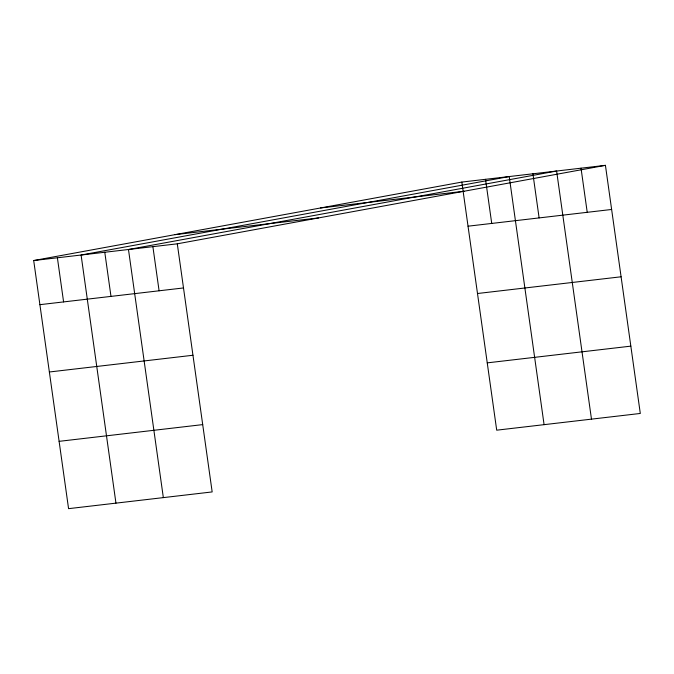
<?xml version="1.0" encoding="UTF-8"?>
<svg xmlns="http://www.w3.org/2000/svg" width="674" height="674" viewBox="0 0 674 674"><rect width="100%" height="100%" fill="white"/><g stroke="black" fill="none" stroke-linecap="round" stroke-linejoin="round"><path stroke-width="1.01" d="M605.429 165.341L177.296 243.819L212.167 491.927L68.571 508.659L33.7 260.543L461.833 182.073L605.429 165.341L640.3 413.457L496.704 430.181L461.833 182.073M320.546 207.971L464.15 191.239M174.987 234.653L318.583 217.921M33.7 260.543L177.296 243.819M468.034 226.194L611.63 209.471M39.901 304.673L183.497 287.95M477.495 293.51L621.091 276.787M49.362 371.989L192.958 355.257M487.243 362.865L630.839 346.141M59.11 441.344L202.706 424.612M581.022 168.188L587.222 212.31M591.477 419.144L556.606 171.028L128.473 249.506L163.344 497.614M532.915 173.791L539.116 217.913M544.087 424.662L509.224 176.554L81.091 255.025L115.953 503.133M485.524 179.309L491.725 223.439M152.888 246.667L159.089 290.789M104.782 252.27L110.983 296.392M57.391 257.788L63.592 301.91"/></g></svg>
